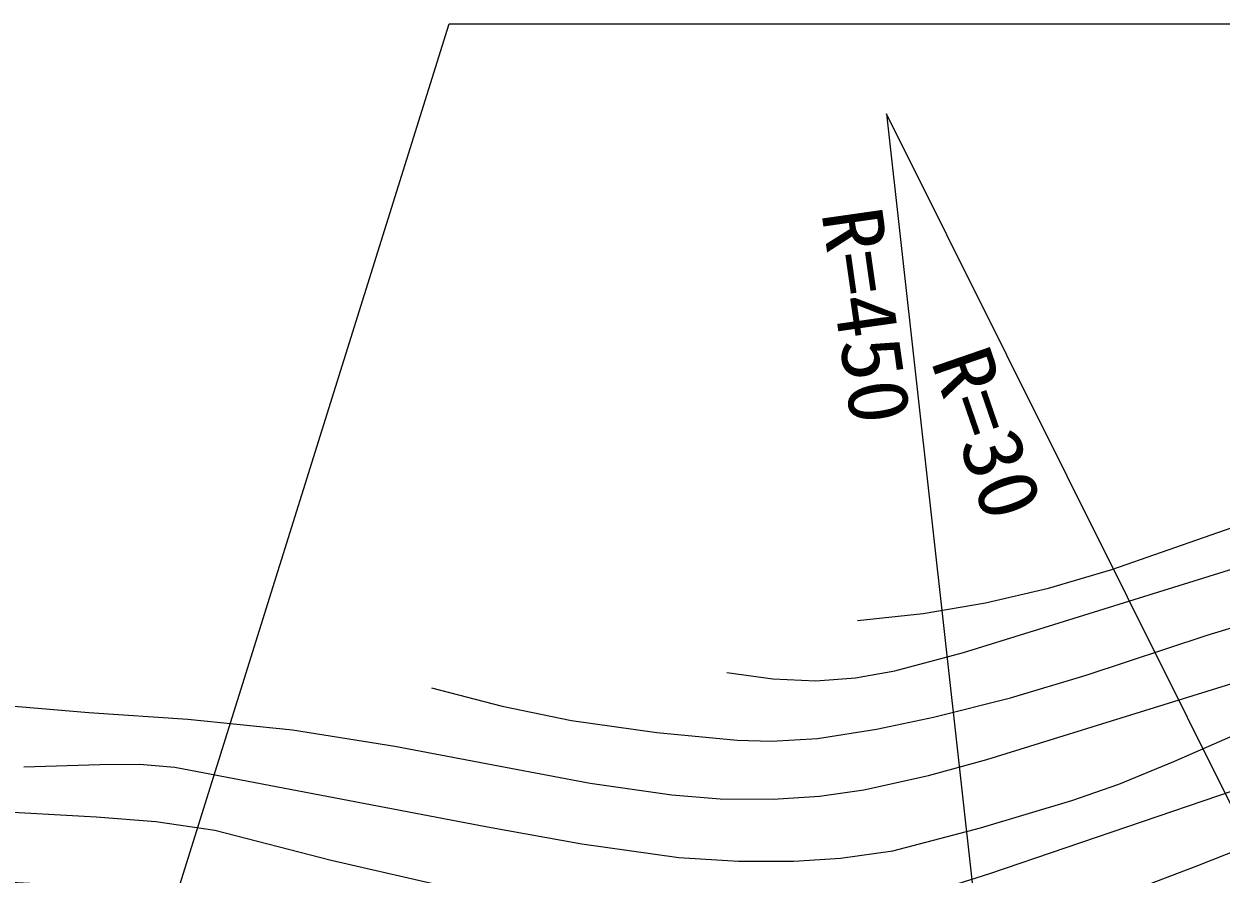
# Model space of a CAD drawing. Units: millimetres, scale not verified. Extents: x 40000 to 680000, y 20000 to 380000.
# Drawn here: x 109990 to 146131, y 308375 to 334039 of the extents above; entities that cross this region are included whole.
import ezdxf
from ezdxf.enums import TextEntityAlignment as Align

# ---------------------------------------------------------------- set-up
doc = ezdxf.new("R2010")
doc.units = ezdxf.units.MM
doc.header["$LTSCALE"] = 1000
doc.layers.add('M-BGD', color=7, linetype='Continuous', lineweight=13)
doc.layers.add('M-STR-HTXT', color=7, linetype='Continuous', lineweight=13)
doc.styles.add('ＭＳ ゴシック', font='')
doc.styles.get('ＭＳ ゴシック').set_extended_font_data('MS Gothic')

msp = doc.modelspace()

# ---------------------------------------------------------------- linework, layer by layer
at = {"layer": 'M-BGD'}
for points in [[(135153, 316031), (137141, 316244), (139019, 316558), (140919, 317006), (142838, 317571), (151834, 320712), (161016, 323396), (164393, 324744), (167826, 326001), (169007, 326218), (170205, 326326), (171988, 326344), (173786, 326258), (175984, 326130), (178356, 326106), (180310, 326207), (182299, 326421), (183851, 326697), (185600, 327126), (187602, 327766), (189877, 328362), (191468, 328532), (192987, 328592), (194340, 328620)], [(131212, 314462), (132602, 314269), (133901, 314207), (135097, 314302), (136285, 314511), (138354, 315059), (140626, 315770), (149848, 318633), (159235, 321328), (162489, 322307), (166095, 323509), (167238, 323964), (168766, 324424), (170070, 324533), (171650, 324546), (174439, 324290)], [(108861, 313514), (111946, 313251), (114939, 313047), (118099, 312727), (121186, 312239), (124525, 311605), (127081, 311123), (129552, 310765), (131005, 310650), (132609, 310636), (134007, 310730), (135345, 310922), (137300, 311351), (139055, 311838), (148180, 314665), (157432, 317453), (166766, 320301), (167927, 320614), (169208, 320848), (170405, 320924), (171584, 320897), (175488, 320533)], [(133283, 307263), (134679, 307362), (136218, 307592), (137777, 307957), (139151, 308389), (148369, 311529), (151700, 312756), (155302, 313969), (159068, 315075), (162990, 316117), (165327, 316664), (167825, 317133), (169809, 317400), (171766, 317554), (173964, 317596), (176365, 317536), (177901, 317470)], [(122294, 313996), (124424, 313442), (126524, 313008), (129100, 312646), (131522, 312413), (132555, 312385), (133950, 312472), (135733, 312745), (137451, 313110), (139777, 313698), (142056, 314381), (145713, 315590), (149659, 316784)], [(101182, 308571), (110737, 308072), (113325, 307821), (115775, 307484), (120233, 306548), (124493, 305754), (126284, 305570), (128134, 305488), (130535, 305516), (132992, 305652), (135182, 305867), (137198, 306167), (139159, 306569), (140903, 307028), (143181, 307781), (145427, 308633), (149710, 310323), (153996, 311904), (156301, 312579), (158619, 313137), (161262, 313275)], [(109989, 311608), (112277, 311678), (113476, 311694), (114546, 311604), (123990, 309805), (126830, 309289), (129765, 308871), (131563, 308764), (133237, 308768), (134638, 308856), (136222, 309079), (138869, 309770), (141624, 310598), (143047, 311087), (144709, 311778), (146727, 312658)], [(82711, 308521), (92290, 309908), (95202, 310286), (98190, 310564), (100246, 310649), (102647, 310637), (112173, 310104), (113971, 309958), (115751, 309705), (119266, 308794), (123043, 307933), (125038, 307623), (127227, 307394), (127355, 307383)]]:
    msp.add_lwpolyline(points, dxfattribs=at)
at = {"layer": 'M-STR-HTXT'}
for p, q in [((113119, 303016), (122824, 334039)), ((122824, 334039), (152046, 334039)), ((149508, 304281), (136034, 331325)), ((136034, 331325), (139348, 301490))]:
    msp.add_line(p, q, dxfattribs=at)

# ---------------------------------------------------------------- texts
at = {"layer": 'M-STR-HTXT', "style": 'ＭＳ ゴシック', "width": 1.05}
for s, rotation, p in [('R=450', 278.1, (133521, 328271)), ('R=30', 289, (136839, 323684))]:
    msp.add_text(s, height=1833, rotation=rotation, dxfattribs=at).set_placement(p, align=Align.BOTTOM_LEFT)

doc.saveas('drawing.dxf')
